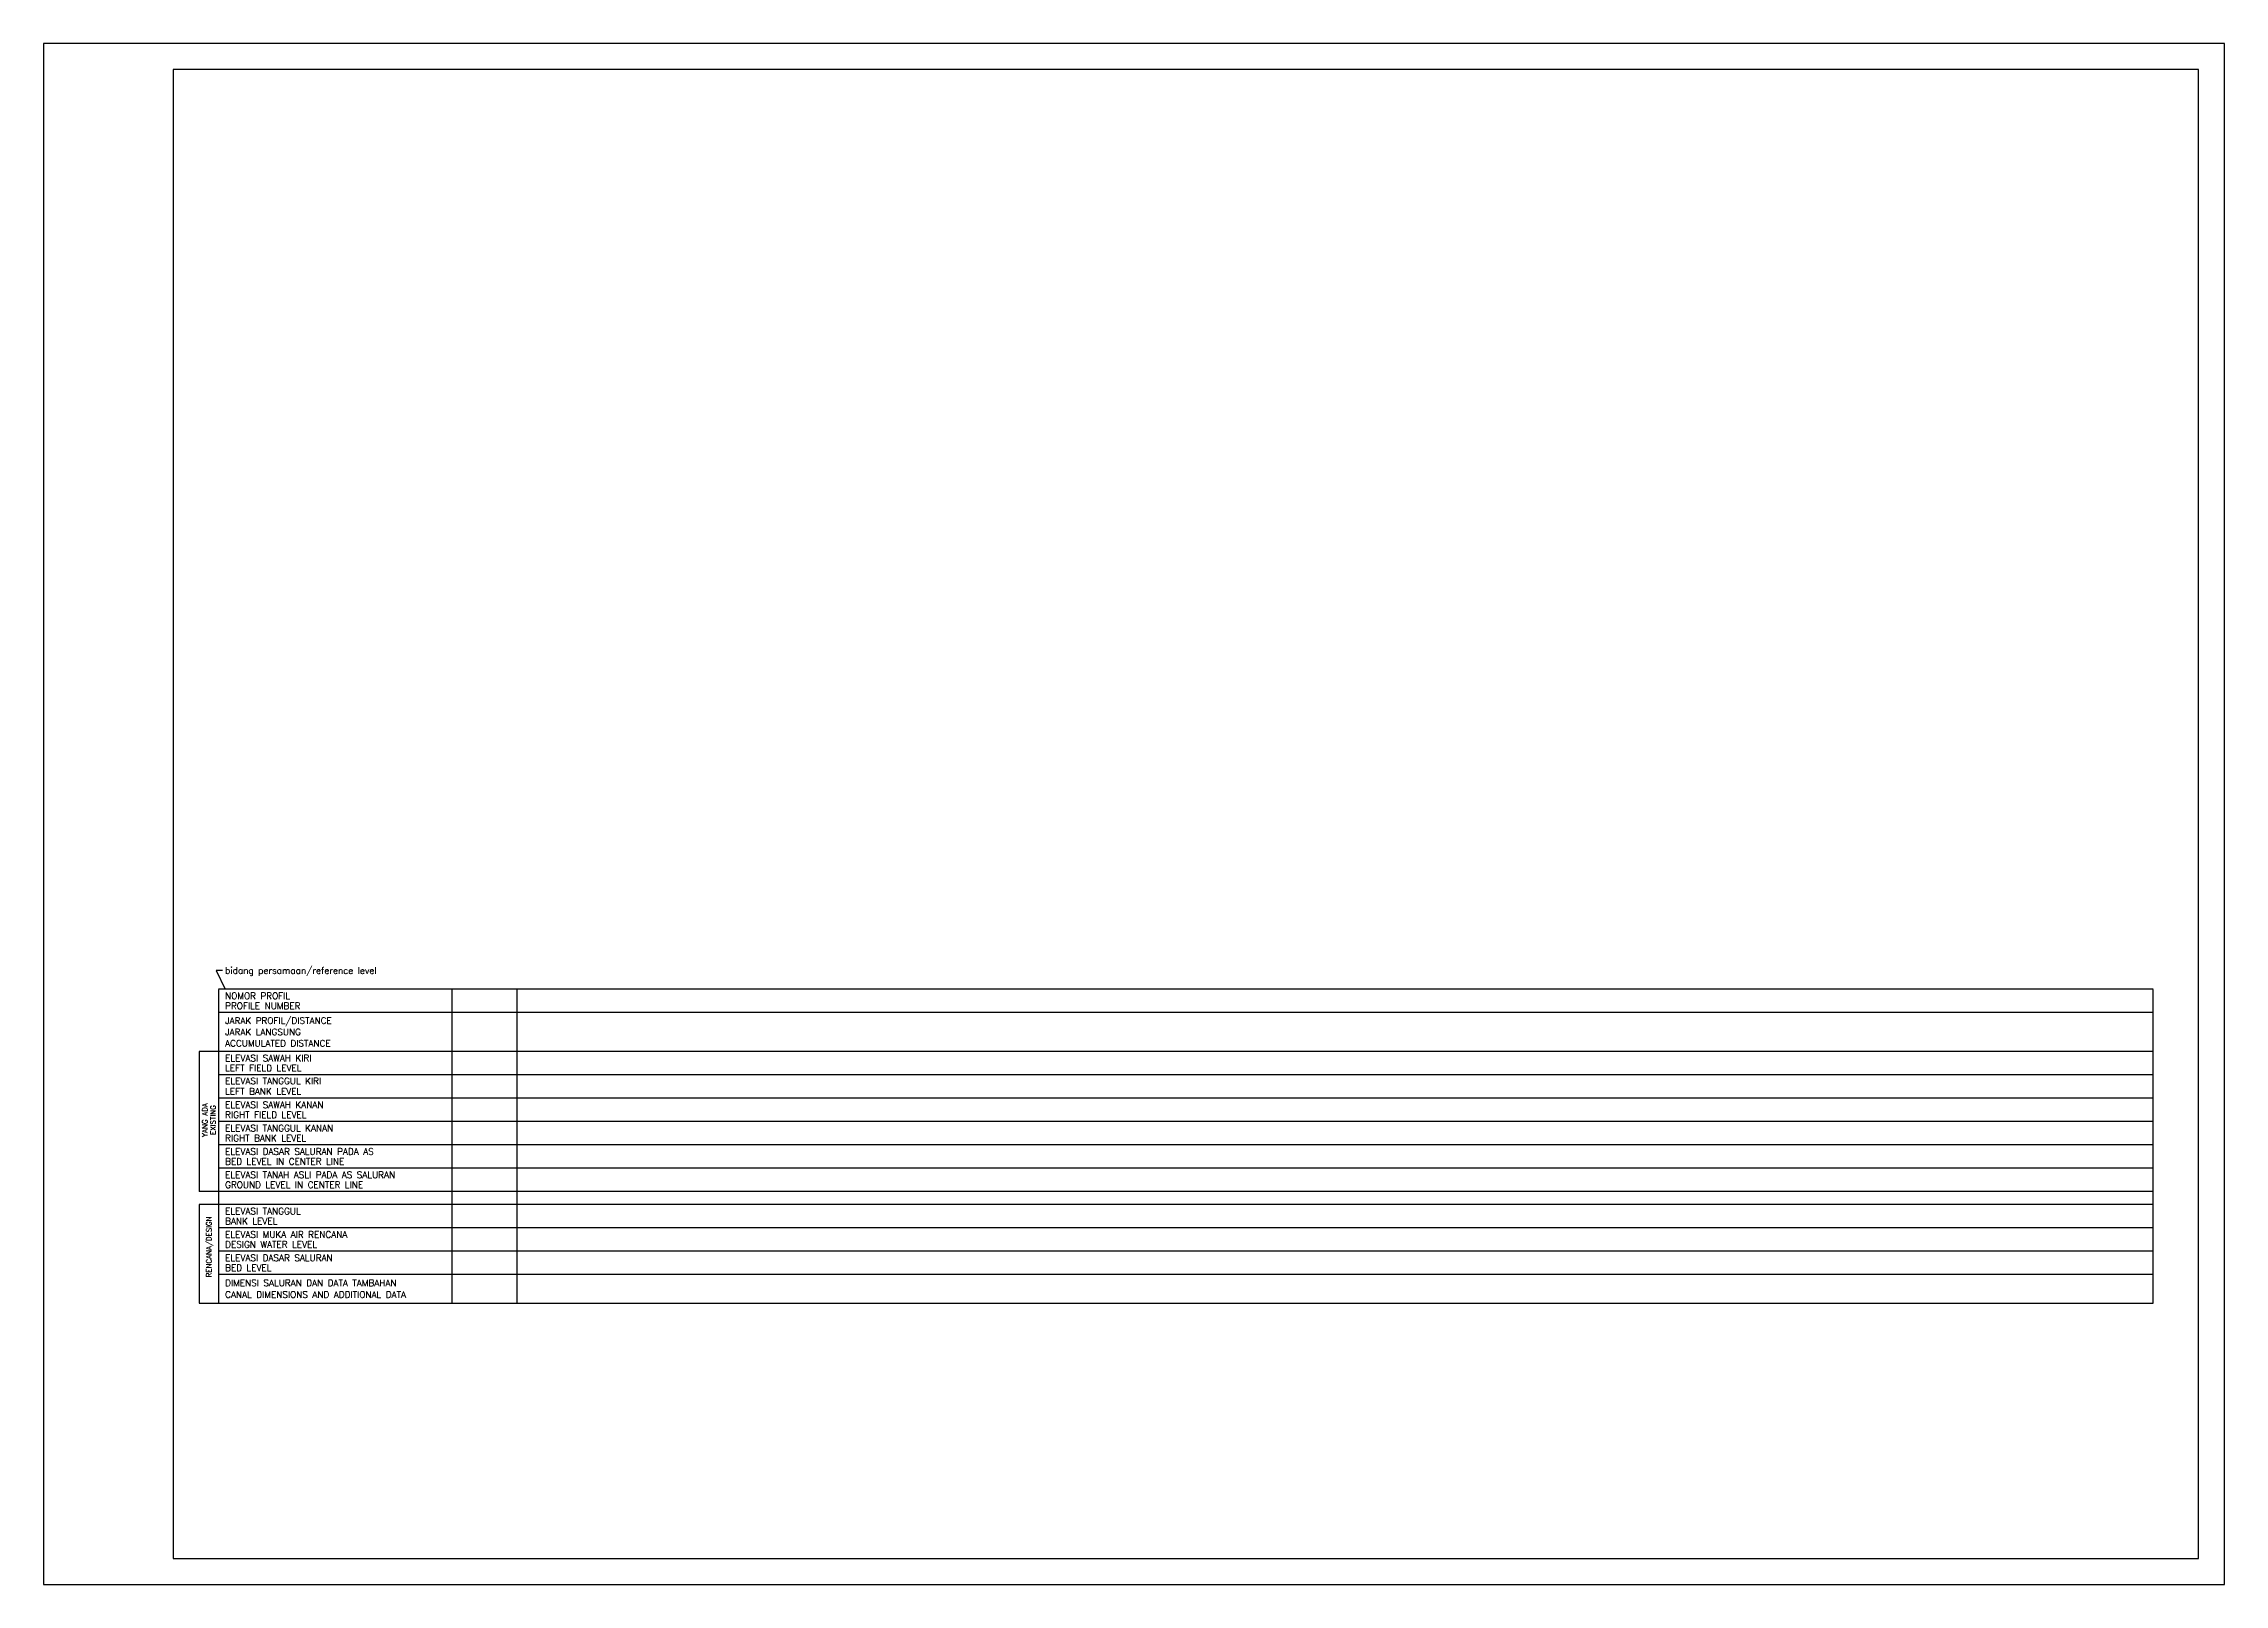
# Model space of a CAD drawing. Header units: metres. Extents: x -50 to 791, y -28 to 566.
import ezdxf
from ezdxf.enums import TextEntityAlignment as Align

# ---------------------------------------------------------------- set-up
doc = ezdxf.new("R2010")
doc.units = ezdxf.units.M
doc.header["$MEASUREMENT"] = 0
doc.layers.get('0').update_dxf_attribs({"linetype": 'CONTINUOUS'})
doc.styles.get("Standard").update_dxf_attribs({"font": 'simplex'})

msp = doc.modelspace()

# ---------------------------------------------------------------- linework, layer by layer
at = {"color": 2}
for p, q in [((16.5, 208.21), (20, 200.96)), ((19, 208.21), (16.5, 208.21)), ((763.59, 201), (17.5, 201)), ((763.59, 192), (17.5, 192)), ((763.59, 168), (17.5, 168)), ((763.59, 159), (17.5, 159)), ((763.59, 150), (17.5, 150)), ((763.59, 141), (17.5, 141)), ((763.59, 132), (17.5, 132)), ((763.59, 109), (17.5, 109)), ((763.59, 100), (17.5, 100)), ((763.59, 91), (17.5, 91))]:
    msp.add_line(p, q, dxfattribs=at)
at = {"color": 4}
for p, q in [((17.5, 200.9), (17.5, 80)), ((763.59, 80), (763.59, 200.9)), ((10, 80), (763.59, 80))]:
    msp.add_line(p, q, dxfattribs=at)
at = {"color": 3}
for p, q in [((107.5, 80), (107.5, 200.9)), ((132.5, 200.9), (132.5, 80)), ((763.59, 177), (10, 177)), ((10, 177), (10, 123)), ((763.59, 123), (10, 123)), ((763.59, 118), (10, 118)), ((10, 118), (10, 80))]:
    msp.add_line(p, q, dxfattribs=at)
at = {"color": 1}
msp.add_lwpolyline([(-50, -28.47), (791, -28.47), (791, 565.53), (-50, 565.53)], close=True, dxfattribs=at)
at = {"color": 6}
msp.add_lwpolyline([(0, -18.47), (781, -18.47), (781, 555.53), (0, 555.53)], close=True, dxfattribs=at)

# ---------------------------------------------------------------- texts
at = {"color": 2}
msp.add_text('bidang persamaan/reference level', height=2.5, dxfattribs=at).set_placement((20, 206.96))
at = {"color": 3}
for s, p in [('NOMOR PROFIL', (20, 197.17)), ('PROFILE NUMBER', (20, 193.33)), ('JARAK PROFIL/DISTANCE', (20, 187.62)), ('JARAK LANGSUNG', (20, 183.25)), ('ACCUMULATED DISTANCE', (20, 178.88)), ('ELEVASI SAWAH KIRI', (20, 173.17)), ('LEFT FIELD LEVEL', (20, 169.33)), ('ELEVASI TANGGUL KIRI', (20, 164.37)), ('LEFT BANK LEVEL', (20, 160.33)), ('ELEVASI SAWAH KANAN', (20, 155.17)), ('RIGHT FIELD LEVEL', (20, 151.33)), ('ELEVASI TANGGUL KANAN', (20, 146.17)), ('RIGHT BANK LEVEL', (20, 142.33)), ('ELEVASI DASAR SALURAN PADA AS', (20, 137.17)), ('BED LEVEL IN CENTER LINE', (20, 133.33)), ('GROUND LEVEL IN CENTER LINE', (20, 124.33)), ('ELEVASI TANAH ASLI PADA AS SALURAN', (20, 128.17)), ('ELEVASI TANGGUL', (20, 114.17)), ('BANK LEVEL', (20, 110.33)), ('ELEVASI MUKA AIR RENCANA', (20, 105.17)), ('DESIGN WATER LEVEL', (20, 101.33)), ('ELEVASI DASAR SALURAN', (20, 96.17)), ('BED LEVEL', (20, 92.33)), ('CANAL DIMENSIONS AND ADDITIONAL DATA', (20, 82)), ('DIMENSI SALURAN DAN DATA TAMBAHAN', (20, 86.5))]:
    msp.add_text(s, height=2.5, dxfattribs=at).set_placement(p)
for s, p in [('YANG ADA', (13.17, 150.52)), ('EXISTING', (16.33, 150.52)), ('RENCANA/DESIGN', (14.75, 101.63))]:
    msp.add_text(s, height=2, rotation=90, dxfattribs=at).set_placement(p, align=Align.CENTER)

doc.saveas('drawing.dxf')
